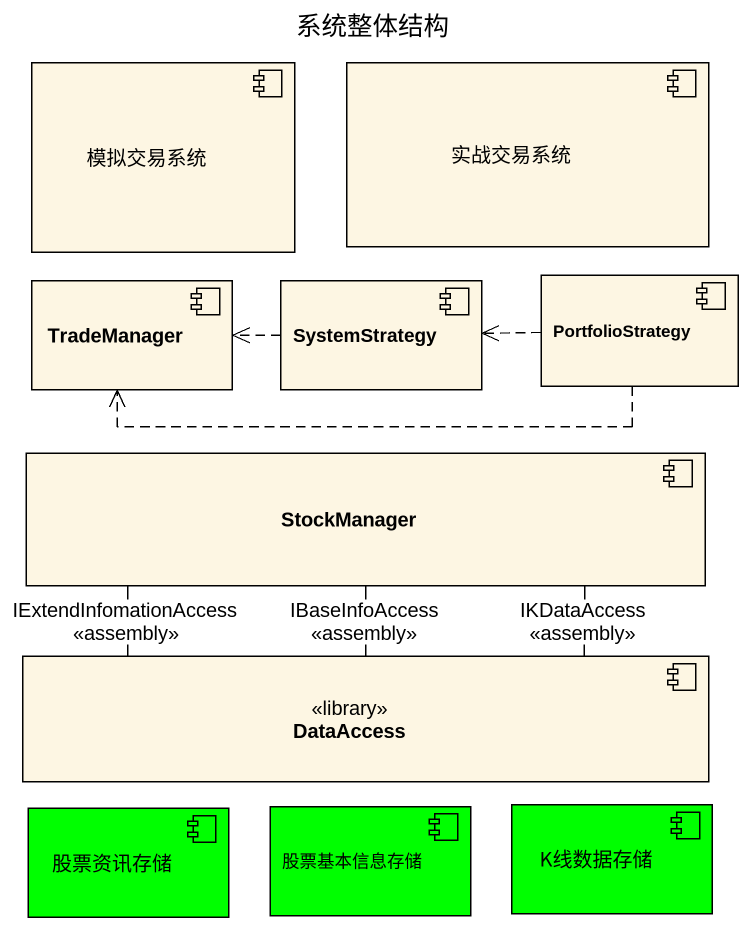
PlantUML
@startuml
title 系统整体结构
component 模拟交易系统
component 实战交易系统
component TradeManager
component SystemStrategy
component PortfolioStrategy
component StockManager
component DataAccess <<library>>
component 股票资讯存储 #00FF00
component 股票基本信息存储 #00FF00
component K线数据存储 #00FF00
SystemStrategy .left.> TradeManager
PortfolioStrategy .left.> TradeManager
PortfolioStrategy .left.> SystemStrategy
StockManager -- DataAccess : IExtendInfomationAccess\n<<assembly>>
DataAccess -up- StockManager : IBaseInfoAccess\n<<assembly>>
DataAccess -up- StockManager : IKDataAccess\n<<assembly>>
@enduml
